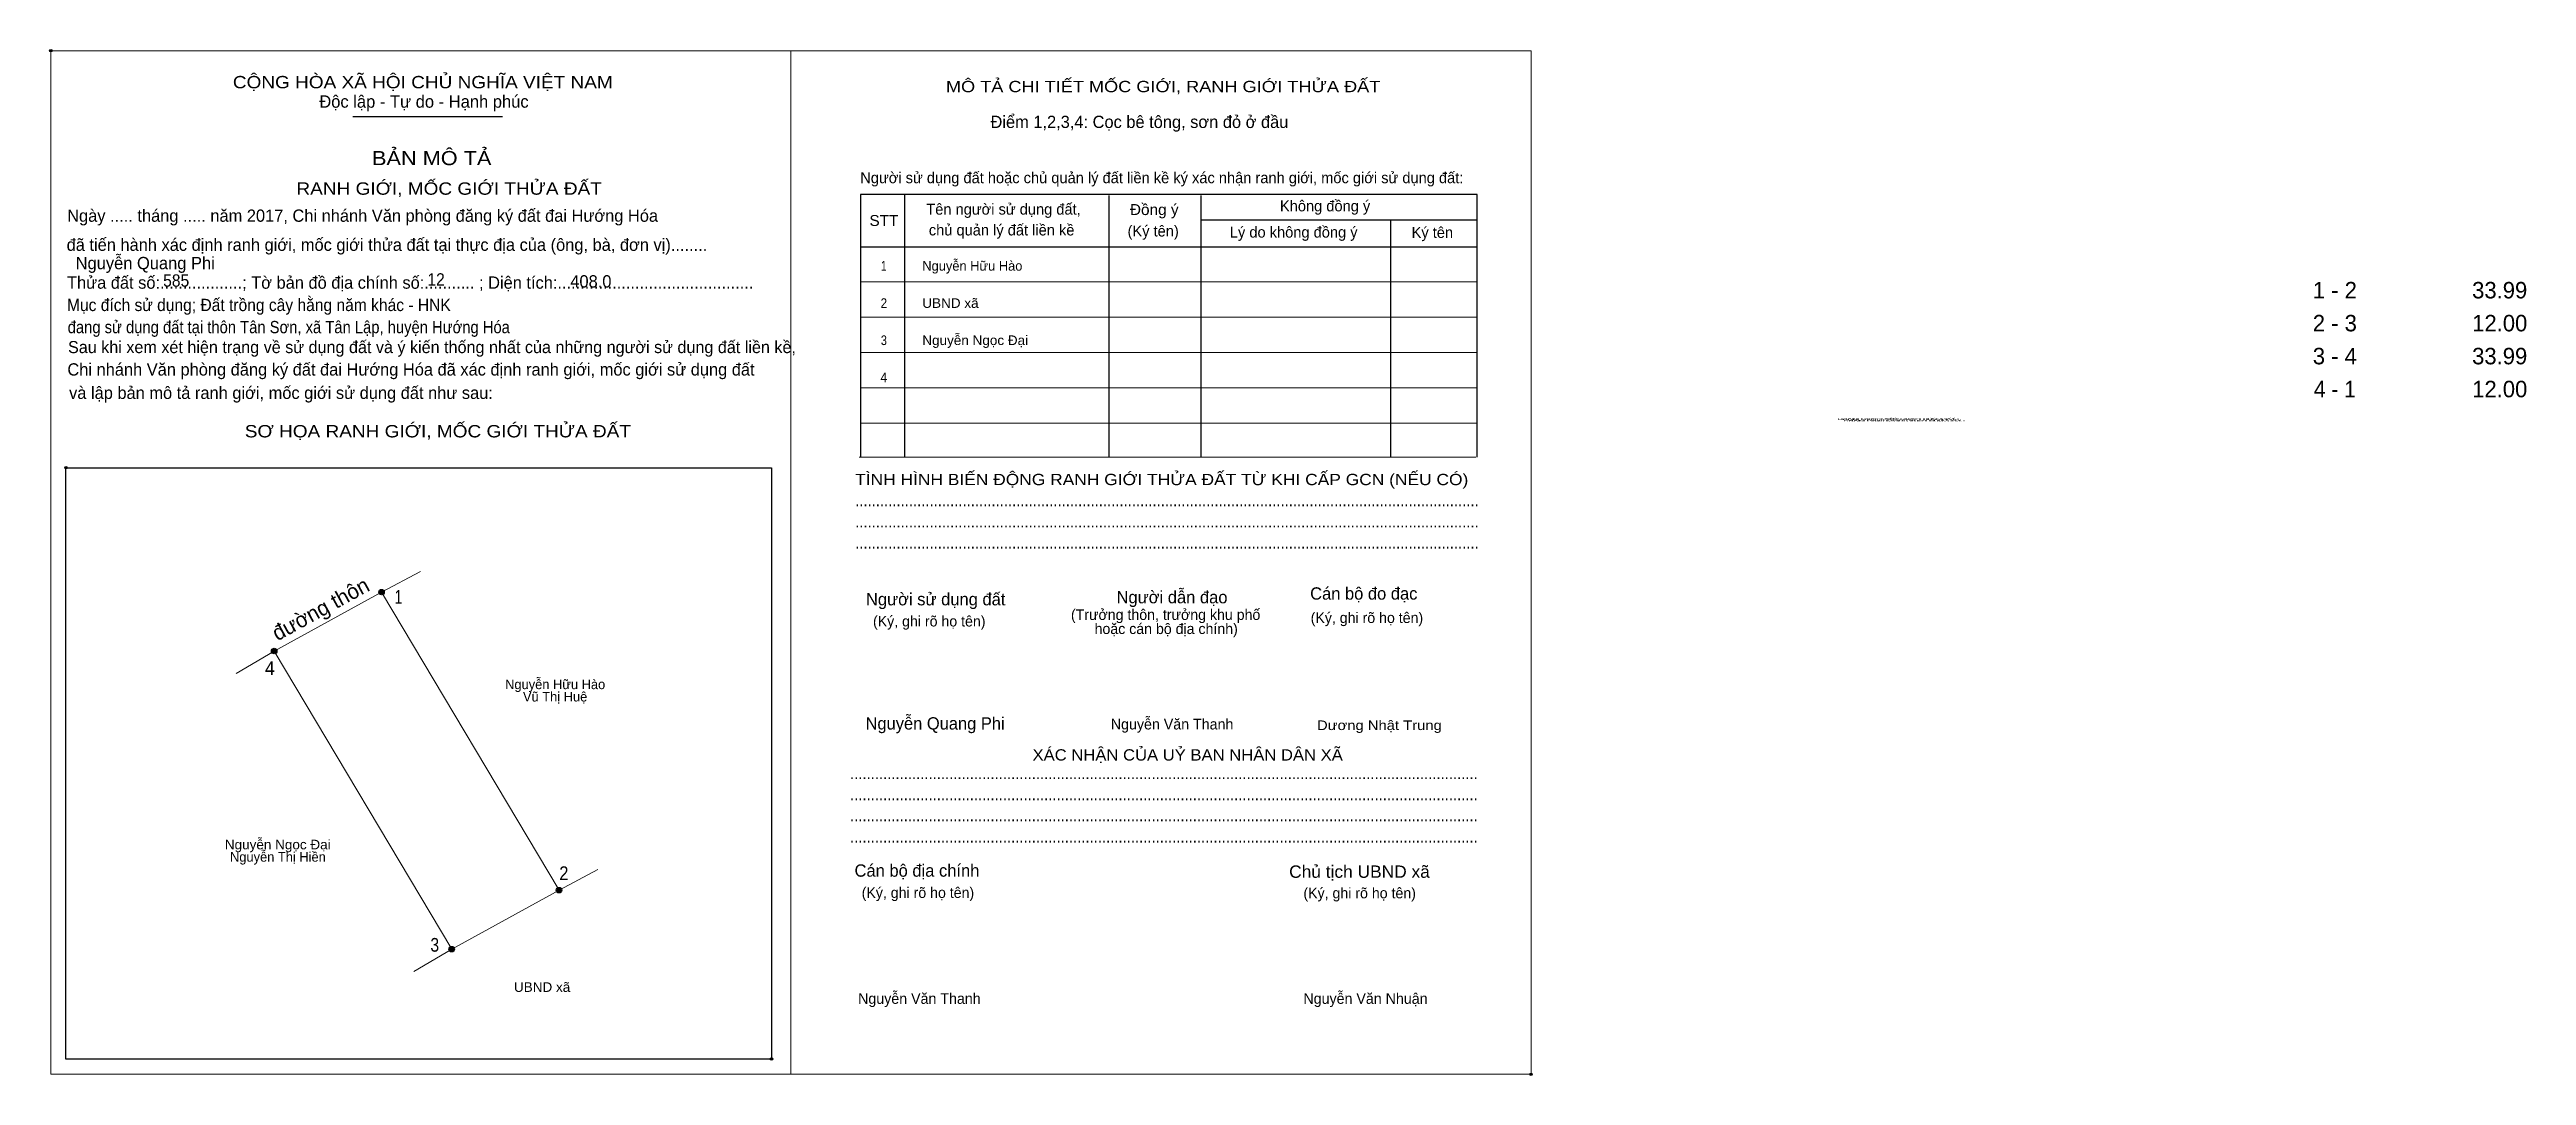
# Model space of a CAD drawing. Header units: metres. Extents: x 548215 to 548458, y 1837764 to 1837865.
import ezdxf
from ezdxf.enums import TextEntityAlignment as Align

# ---------------------------------------------------------------- set-up
doc = ezdxf.new("R2010")
doc.units = ezdxf.units.M
doc.header["$LTSCALE"] = 0.48
doc.header["$PDMODE"] = 32
doc.header["$PDSIZE"] = 0.24
for name, color, linetype, lineweight in [('1', 7, 'Continuous', 25), ('10', 7, 'Continuous', 13), ('11', 7, 'Continuous', 25), ('2', 7, 'Continuous', 13), ('27', 7, 'Continuous', 13)]:
    doc.layers.add(name, color=color, linetype=linetype, lineweight=lineweight)
for name, color, linetype in [('36', 7, 'Continuous'), ('52', 7, 'Continuous'), ('6', 7, 'Continuous'), ('60', 7, 'Continuous'), ('9', 7, 'Continuous')]:
    doc.layers.add(name, color=color, linetype=linetype)

msp = doc.modelspace()

# ---------------------------------------------------------------- hatches: boundary and pattern name
at = {"layer": '11'}
for points in [[(548247.7092, 1837811.67, 1), (548247.1708, 1837811.67, 1)], [(548237.1892, 1837805.89, 1), (548236.6508, 1837805.89, 1)], [(548265.0992, 1837782.46, 1), (548264.5608, 1837782.46, 1)], [(548254.5792, 1837776.68, 1), (548254.0408, 1837776.68, 1)], [(548254.5792, 1837776.68, 1), (548254.0408, 1837776.68, 1)]]:
    msp.add_hatch(color=256, dxfattribs=at).paths.add_polyline_path(points)

# ---------------------------------------------------------------- linework, layer by layer
at = {"layer": '1'}
for p, q in [((548244.63, 1837858.29), (548259.3, 1837858.29)), ((548298.69, 1837850.64), (548298.69, 1837824.89)), ((548318.7, 1837850.54), (548318.7, 1837824.89)), ((548327.72, 1837850.54), (548327.72, 1837824.89)), ((548327.72, 1837848.15), (548354.77, 1837848.15)), ((548346.29, 1837848.15), (548346.29, 1837824.89)), ((548294.35, 1837845.52), (548354.77, 1837845.52))]:
    msp.add_line(p, q, dxfattribs=at)
at = {"layer": '1', "lineweight": 13}
for p, q in [((548294.35, 1837842.06), (548354.77, 1837842.06)), ((548294.35, 1837838.61), (548354.77, 1837838.61)), ((548294.35, 1837835.15), (548354.77, 1837835.15)), ((548294.35, 1837831.69), (548354.77, 1837831.69)), ((548294.35, 1837828.23), (548354.77, 1837828.23)), ((548294.24, 1837824.89), (548354.66, 1837824.89))]:
    msp.add_line(p, q, dxfattribs=at)
at = {"layer": '1'}
msp.add_lwpolyline([(548354.77, 1837824.89), (548354.77, 1837850.64), (548294.35, 1837850.64), (548294.35, 1837824.89)], dxfattribs=at)
msp.add_lwpolyline([(548216.52, 1837823.86), (548285.64, 1837823.86), (548285.64, 1837765.91), (548216.52, 1837765.91)], close=True, dxfattribs=at)
for p in [(548215.03, 1837864.72), (548215.04, 1837864.72), (548216.52, 1837823.86), (548285.64, 1837765.92), (548285.64, 1837765.91), (548360.06, 1837764.42)]:
    msp.add_point(p, dxfattribs=at)
at = {"layer": '10'}
msp.add_line((548236.92, 1837805.89), (548254.31, 1837776.68), dxfattribs=at)
msp.add_lwpolyline([(548254.31, 1837776.68), (548236.92, 1837805.89), (548247.44, 1837811.67), (548264.83, 1837782.46)], close=True, dxfattribs=at)
at = {"layer": '11'}
for centre in [(548247.44, 1837811.67), (548236.92, 1837805.89), (548264.83, 1837782.46), (548254.31, 1837776.68), (548254.31, 1837776.68)]:
    msp.add_circle(centre, 0.2692, dxfattribs=at)
at = {"layer": '2'}
for points in [[(548215.03, 1837864.72), (548287.54, 1837864.72), (548287.54, 1837764.42), (548215.03, 1837764.42)], [(548287.55, 1837864.71), (548360.06, 1837864.71), (548360.06, 1837764.42), (548287.55, 1837764.42)], [(548287.55, 1837864.71), (548360.06, 1837864.71), (548360.06, 1837764.42), (548287.55, 1837764.42)]]:
    msp.add_lwpolyline(points, close=True, dxfattribs=at)
at = {"layer": '27'}
for p, q in [((548247.44, 1837811.67), (548251.24, 1837813.69)), ((548236.92, 1837805.89), (548233.21, 1837803.7)), ((548264.83, 1837782.46), (548268.63, 1837784.48)), ((548254.31, 1837776.68), (548250.6, 1837774.49))]:
    msp.add_line(p, q, dxfattribs=at)

# ---------------------------------------------------------------- texts
at = {"layer": '1'}
for s, height, width, p in [('CỘNG HÒA XÃ HỘI CHỦ NGHĨA VIỆT NAM', 1.21, 1.15, (548232.87, 1837861.04)), ('RANH GIỚI, MỐC GIỚI THỬA ĐẤT', 1.211, 1.15, (548239.1, 1837850.61)), ('STT', 1.072, 1.05, (548295.24, 1837847.55)), ('Đồng ý', 1.072, 1.05, (548320.76, 1837848.62)), ('Mục đích sử dụng; Đất trồng cây hằng năm khác - HNK', 1.202, 0.95, (548216.62, 1837839.21)), ('đang sử dụng đất tại thôn Tân Sơn, xã Tân Lập, huyện Hướng Hóa', 1.202, 0.9, (548216.69, 1837837.04)), ('SƠ HỌA RANH GIỚI, MỐC GIỚI THỬA ĐẤT', 1.211, 1.15, (548234.04, 1837826.83)), ('RANH GIỚI, MỐC GIỚI THỬA ĐẤT', 0.1516, 3.55, (548390.1, 1837828.55)), ('RANH GIỚI, MỐC GIỚI THỬA ĐẤT', 0.1516, 3.55, (548390.54, 1837828.55)), ('RANH GIỚI, MỐC GIỚI THỬA ĐẤT', 0.1516, 3.55, (548390.69, 1837828.39)), ('RANH GIỚI, MỐC GIỚI THỬA ĐẤT', 0.1516, 3.55, (548391.14, 1837828.39)), ('TÌNH HÌNH BIẾN ĐỘNG RANH GIỚI THỬA ĐẤT TỪ KHI CẤP GCN (NẾU CÓ)', 1.107, 1.15, (548293.84, 1837822.15)), ('.......................................................................................................................................................', 1.21, 0.9, (548293.84, 1837820.07)), ('.......................................................................................................................................................', 1.21, 0.9, (548293.84, 1837818)), ('.......................................................................................................................................................', 1.21, 0.9, (548293.84, 1837815.92)), ('Dương Nhật Trung', 0.942, 1.15, (548339.09, 1837798.15)), ('........................................................................................................................................................', 1.21, 0.9, (548293.34, 1837793.34)), ('........................................................................................................................................................', 1.21, 0.9, (548293.34, 1837791.27)), ('........................................................................................................................................................', 1.21, 0.9, (548293.34, 1837789.2)), ('........................................................................................................................................................', 1.21, 0.9, (548293.34, 1837787.13)), ('Chủ tịch UBND xã', 1.21, 1.05, (548336.36, 1837783.67))]:
    msp.add_text(s, height=height, dxfattribs=dict(at, width=width)).set_placement(p)
for s, height, p in [('Độc lập - Tự do - Hạnh phúc', 1.21, (548241.34, 1837859.14)), ('Điểm 1,2,3,4: Cọc bê tông, sơn đỏ ở đầu', 1.202, (548307.1, 1837857.15)), ('Người sử dụng đất hoặc chủ quản lý đất liền kề ký xác nhận ranh giới, mốc giới sử dụng đất:', 1.072, (548294.34, 1837851.74)), ('Không đồng ý', 1.072, (548335.46, 1837848.98)), ('Ngày ..... tháng ..... năm 2017, Chi nhánh Văn phòng đăng ký đất đai Hướng Hóa', 1.202, (548216.64, 1837847.96)), ('Tên người sử dụng đất,', 1.072, (548300.81, 1837848.66)), ('chủ quản lý đất liền kề', 1.072, (548301.06, 1837846.62)), ('(Ký tên)', 1.072, (548320.53, 1837846.52)), (' đã tiến hành xác định ranh giới, mốc giới thửa đất tại thực địa của (ông, bà, đơn vị)........', 1.202, (548216.14, 1837845.11)), ('Lý do không đồng ý', 1.072, (548330.55, 1837846.41)), ('Ký tên', 1.072, (548348.36, 1837846.38)), ('Thửa đất số:..................; Tờ bản đồ địa chính số:........... ; Diện tích:...........................................', 1.202, (548216.62, 1837841.4)), ('Sau khi xem xét hiện trạng về sử dụng đất và ý kiến thống nhất của những người sử dụng đất liền kề,', 1.183, (548216.72, 1837835.09)), ('Chi nhánh Văn phòng đăng ký đất đai Hướng Hóa đã xác định ranh giới, mốc giới sử dụng đất', 1.202, (548216.66, 1837832.89)), (' và lập bản mô tả ranh giới, mốc giới sử dụng đất như sau:', 1.202, (548216.38, 1837830.6)), ('Người sử dụng đất', 1.21, (548294.9, 1837810.37)), ('Người dẫn đạo', 1.21, (548319.45, 1837810.57)), ('Cán bộ đo đạc', 1.208, (548338.42, 1837810.93)), ('(Ký, ghi rõ họ tên)', 1.037, (548295.59, 1837808.3)), ('(Ký, ghi rõ họ tên)', 1.037, (548338.47, 1837808.64)), ('Nguyễn Văn Thanh', 1.042, (548318.89, 1837798.21)), ('Cán bộ địa chính', 1.21, (548293.78, 1837783.78)), ('(Ký, ghi rõ họ tên)', 1.037, (548294.48, 1837781.7)), ('(Ký, ghi rõ họ tên)', 1.037, (548337.76, 1837781.66)), ('Nguyễn Văn Thanh', 1.042, (548294.13, 1837771.32)), ('Nguyễn Văn Nhuận', 1.042, (548337.76, 1837771.32))]:
    msp.add_text(s, height=height, dxfattribs=at).set_placement(p)
for s, height, width, p in [('MÔ TẢ CHI TIẾT MỐC GIỚI, RANH GIỚI THỬA ĐẤT', 1.107, 1.2, (548324.015, 1837860.66)), ('BẢN MÔ TẢ', 1.383, 1.15, (548252.355, 1837853.51)), ('XÁC NHẬN CỦA UỶ BAN NHÂN DÂN XÃ', 1.107, 1.1, (548326.42, 1837795.16))]:
    msp.add_text(s, height=height, dxfattribs=dict(at, width=width)).set_placement(p, align=Align.CENTER)
for s, p in [('(Trưởng thôn, trưởng khu phố', (548324.26, 1837808.94)), ('hoặc cán bộ địa chính)', (548324.315, 1837807.56))]:
    msp.add_text(s, height=1.037, dxfattribs=at).set_placement(p, align=Align.CENTER)
at = {"layer": '10'}
msp.add_text('đường thôn', height=1.5, rotation=28.786, dxfattribs=at).set_placement((548237.24, 1837806.84))
at = {"layer": '36'}
for s, p in [('Nguyễn Hữu Hào', (548264.45, 1837802.16)), ('Vũ Thị Huệ', (548264.445, 1837800.95)), ('Nguyễn Thị Hiền', (548237.285, 1837785.25))]:
    msp.add_text(s, height=0.942, dxfattribs=at).set_placement(p, align=Align.CENTER)
at = {"layer": '36', "width": 1.05}
for s, p in [('Nguyễn Ngọc Đại', (548237.27, 1837786.46)), ('UBND xã', (548263.17, 1837772.49))]:
    msp.add_text(s, height=0.942, dxfattribs=at).set_placement(p, align=Align.CENTER)
at = {"layer": '52'}
for s, p in [('1 - 2', (548438.815, 1837840.45)), ('33.99', (548454.965, 1837840.45)), ('2 - 3', (548438.815, 1837837.22)), ('12.00', (548454.97, 1837837.22)), ('3 - 4', (548438.815, 1837833.99)), ('33.99', (548454.965, 1837833.99)), ('12.00', (548454.97, 1837830.76))]:
    msp.add_text(s, height=1.615, dxfattribs=at).set_placement(p, align=Align.CENTER)
at = {"layer": '52', "width": 0.95}
msp.add_text('4 - 1', height=1.615, dxfattribs=at).set_placement((548438.815, 1837830.76), align=Align.CENTER)
at = {"layer": '6'}
for s, p in [('Nguyễn Quang Phi', (548217.47, 1837843.31)), ('408.0', (548265.93, 1837841.52)), ('Nguyễn Quang Phi', (548294.86, 1837798.2))]:
    msp.add_text(s, height=1.206, dxfattribs=at).set_placement(p)
at = {"layer": '6', "width": 0.95}
for s, p in [('585', (548226.04, 1837841.6)), ('12', (548251.93, 1837841.71))]:
    msp.add_text(s, height=1.206, dxfattribs=at).set_placement(p)
at = {"layer": '60'}
for s, width, p in [('1', 0.75, (548296.645, 1837843.17)), ('2', 0.9, (548296.655, 1837839.52)), ('3', 0.85, (548296.655, 1837835.88)), ('4', 0.95, (548296.65, 1837832.24))]:
    msp.add_text(s, height=0.942, dxfattribs=dict(at, width=width)).set_placement(p, align=Align.CENTER)
msp.add_text('Nguyễn Hữu Hào', height=0.942, dxfattribs=at).set_placement((548300.42, 1837843.17))
at = {"layer": '60', "width": 1.05}
for s, p in [('UBND xã', (548300.42, 1837839.52)), ('Nguyễn Ngọc Đại', (548300.42, 1837835.88))]:
    msp.add_text(s, height=0.942, dxfattribs=at).set_placement(p)
at = {"layer": '9'}
for s, width, p in [('1', 0.75, (548249.1, 1837810.53)), ('4', 0.95, (548236.5, 1837803.55)), ('2', 0.9, (548265.3, 1837783.45)), ('3', 0.85, (548252.65, 1837776.43))]:
    msp.add_text(s, height=1.346, dxfattribs=dict(at, width=width)).set_placement(p, align=Align.CENTER)

doc.saveas('drawing.dxf')
